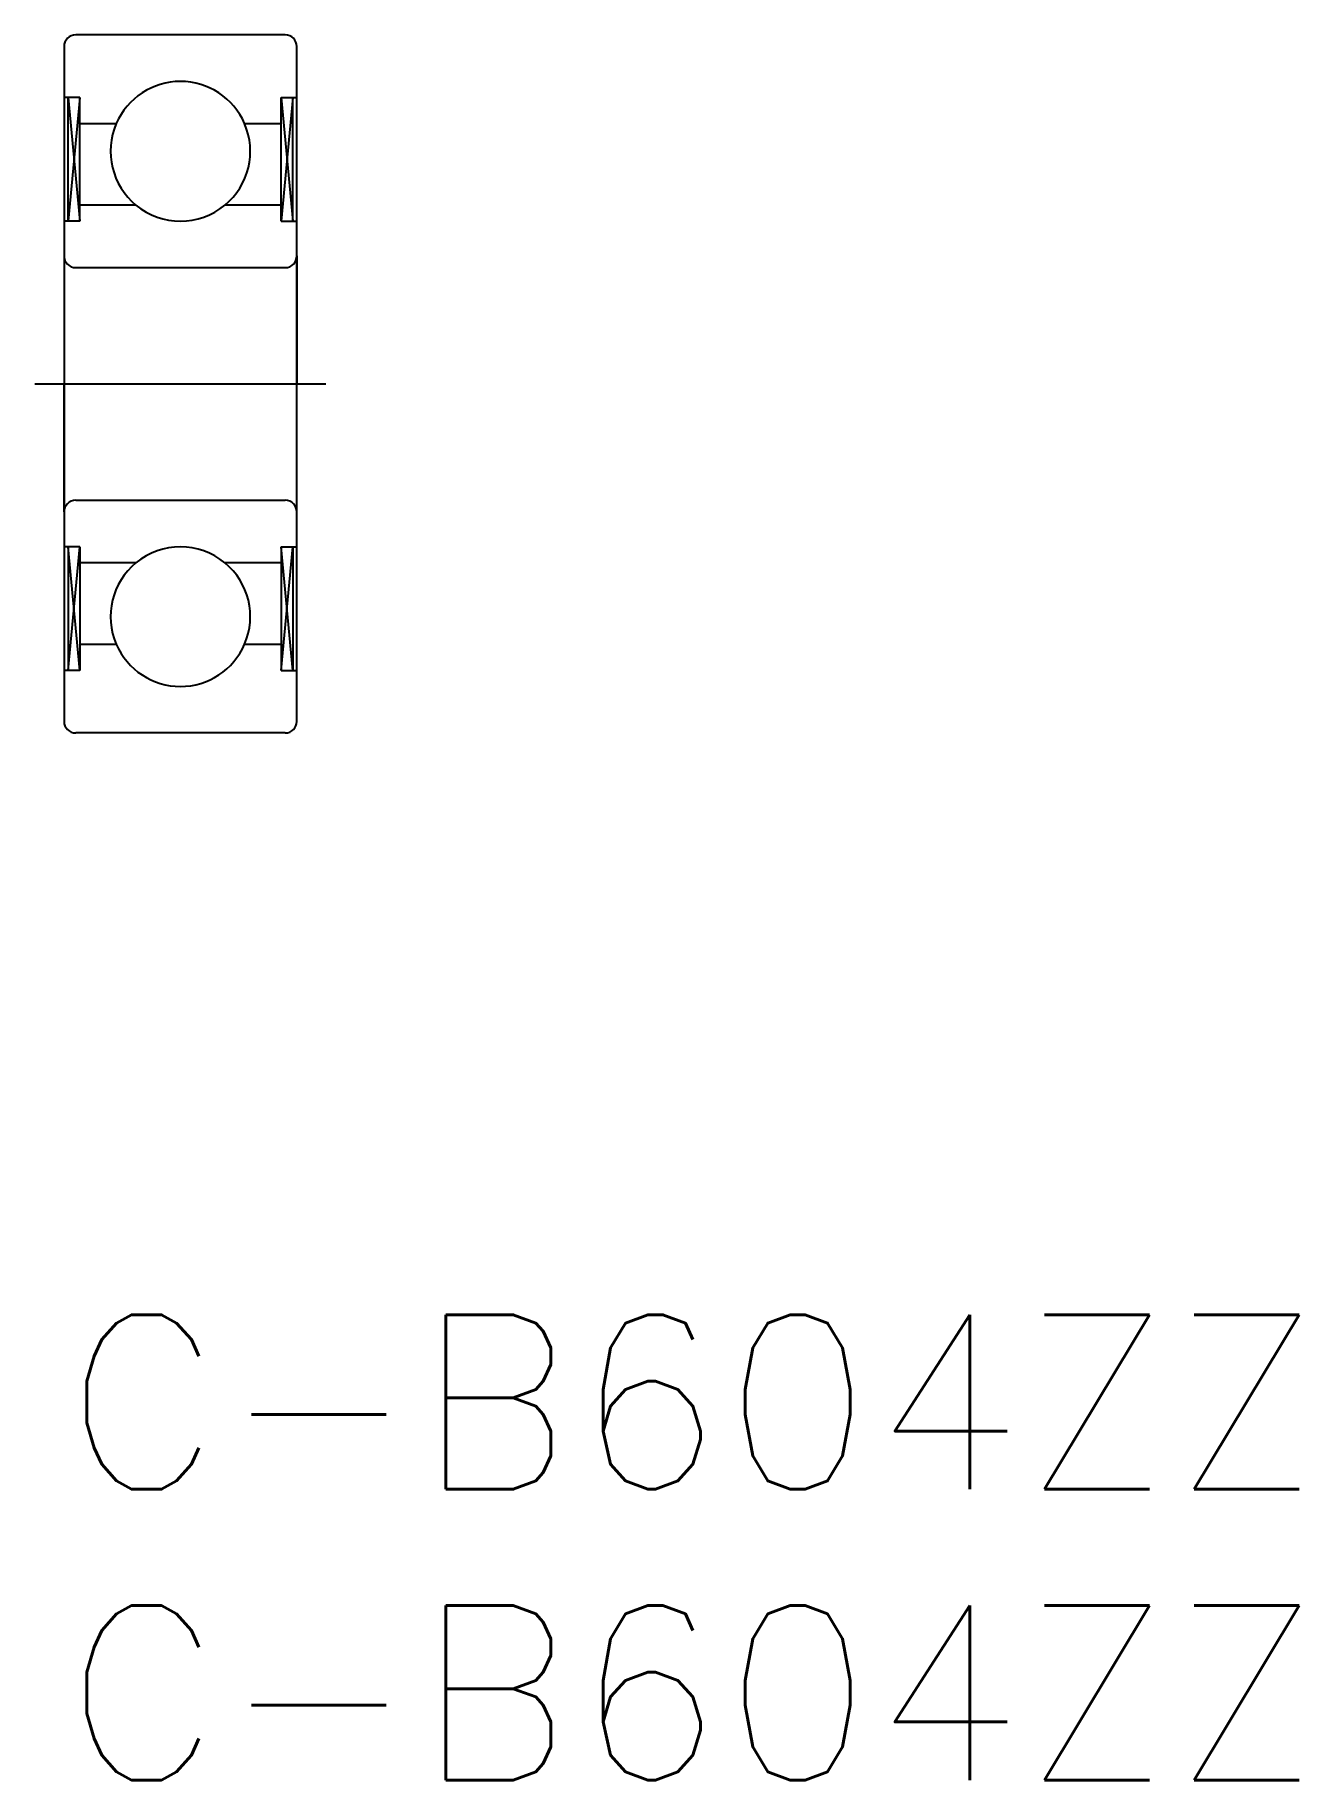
# Model space of a CAD drawing. Extents: x -0.5 to 21.2, y -8 to 22.
import ezdxf

# ---------------------------------------------------------------- set-up
doc = ezdxf.new("R2010")
doc.units = 0
doc.header["$LTSCALE"] = 0.5
doc.linetypes.add('CENTER', pattern=[50.8, 31.75, -6.35, 6.35, -6.35])
for name, color, linetype in [('MSM_CENTER', 1, 'CENTER'), ('MSM_CONTINUOUS', 7, 'CONTINUOUS'), ('MSM_NARROW', 5, 'CONTINUOUS'), ('MSM_PART_NUMBER', 7, 'CONTINUOUS')]:
    doc.layers.add(name, color=color, linetype=linetype)
doc.styles.get("Standard").update_dxf_attribs({"font": 'txt.shx', "height": 1, "bigfont": 'bigfont.shx'})

# ---------------------------------------------------------------- blocks, each defined once
blk = doc.blocks.new('*U7')
at = {"layer": 'MSM_PART_NUMBER'}
blk.add_text('C-B604ZZ', height=3, dxfattribs=at).set_placement((0, -3))
blk = doc.blocks.new('*U8')
at = {"layer": 'MSM_PART_NUMBER'}
blk.add_text('C-B604ZZ', height=3, dxfattribs=at).set_placement((0, -8))

msp = doc.modelspace()

# ---------------------------------------------------------------- linework, layer by layer
at = {"layer": 'MSM_CENTER'}
msp.add_line((-0.504, 16), (4.496, 16), dxfattribs=at)
at = {"layer": 'MSM_CONTINUOUS'}
for p, q in [((3.796, 22), (0.196, 22)), ((-0.004, 21.8), (-0.004, 10.2)), ((3.996, 10.2), (3.996, 21.8)), ((0.266, 20.925), (-0.004, 20.925)), ((0.066, 18.8), (0.066, 20.925)), ((0.266, 18.8), (0.266, 20.925)), ((3.726, 20.925), (3.996, 20.925)), ((3.726, 18.8), (3.726, 20.925)), ((3.926, 18.8), (3.926, 20.925)), ((0.266, 20.475), (0.894, 20.475)), ((3.098, 20.475), (3.726, 20.475)), ((1.231, 19.075), (0.266, 19.075)), ((3.726, 19.075), (2.76, 19.075)), ((0.266, 18.8), (-0.004, 18.8)), ((3.726, 18.8), (3.996, 18.8)), ((-0.004, 18.2), (-0.004, 16)), ((3.996, 18.2), (3.996, 16)), ((0.196, 18), (3.796, 18)), ((-0.004, 13.8), (-0.004, 16)), ((3.996, 13.8), (3.996, 16)), ((0.196, 14), (3.796, 14)), ((0.266, 13.2), (-0.004, 13.2)), ((0.066, 13.2), (0.066, 11.075)), ((0.266, 13.2), (0.266, 11.075)), ((3.726, 13.2), (3.996, 13.2)), ((3.726, 13.2), (3.726, 11.075)), ((3.926, 13.2), (3.926, 11.075)), ((1.231, 12.925), (0.266, 12.925)), ((3.726, 12.925), (2.76, 12.925)), ((0.266, 11.525), (0.894, 11.525)), ((3.098, 11.525), (3.726, 11.525)), ((0.266, 11.075), (-0.004, 11.075)), ((3.726, 11.075), (3.996, 11.075)), ((3.796, 10), (0.196, 10))]:
    msp.add_line(p, q, dxfattribs=at)
for centre, radius, start, end in [((0.196, 21.8), 0.2, 90, 180), ((3.796, 21.8), 0.2, 0, 90), ((1.996, 20), 1.2, 23.318, 156.682), ((1.996, 20), 1.2, 156.682, 230.4288), ((1.996, 20), 1.2, 309.5712, 23.318), ((1.996, 20), 1.2, 230.4288, 309.5712), ((0.196, 18.2), 0.2, 180, 270), ((3.796, 18.2), 0.2, 270, 0), ((0.196, 13.8), 0.2, 90, 180), ((3.796, 13.8), 0.2, 0, 90), ((1.996, 12), 1.2, 50.4288, 129.5712), ((1.996, 12), 1.2, 129.5712, 203.318), ((1.996, 12), 1.2, 336.682, 50.4288), ((1.996, 12), 1.2, 203.318, 336.682), ((0.196, 10.2), 0.2, 180, 270), ((3.796, 10.2), 0.2, 270, 0)]:
    msp.add_arc(centre, radius, start, end, dxfattribs=at)
at = {"layer": 'MSM_NARROW'}
for p, q in [((0.066, 20.925), (0.266, 18.8)), ((0.266, 20.925), (0.066, 18.8)), ((3.926, 20.925), (3.726, 18.8)), ((3.726, 20.925), (3.926, 18.8)), ((0.066, 11.075), (0.266, 13.2)), ((0.266, 11.075), (0.066, 13.2)), ((3.926, 11.075), (3.726, 13.2)), ((3.726, 11.075), (3.926, 13.2))]:
    msp.add_line(p, q, dxfattribs=at)

# ---------------------------------------------------------------- block references
at = {"layer": 'MSM_CONTINUOUS'}
for name in ['*U7', '*U8']:
    msp.add_blockref(name, (0, 0), dxfattribs=at)

doc.saveas('drawing.dxf')
